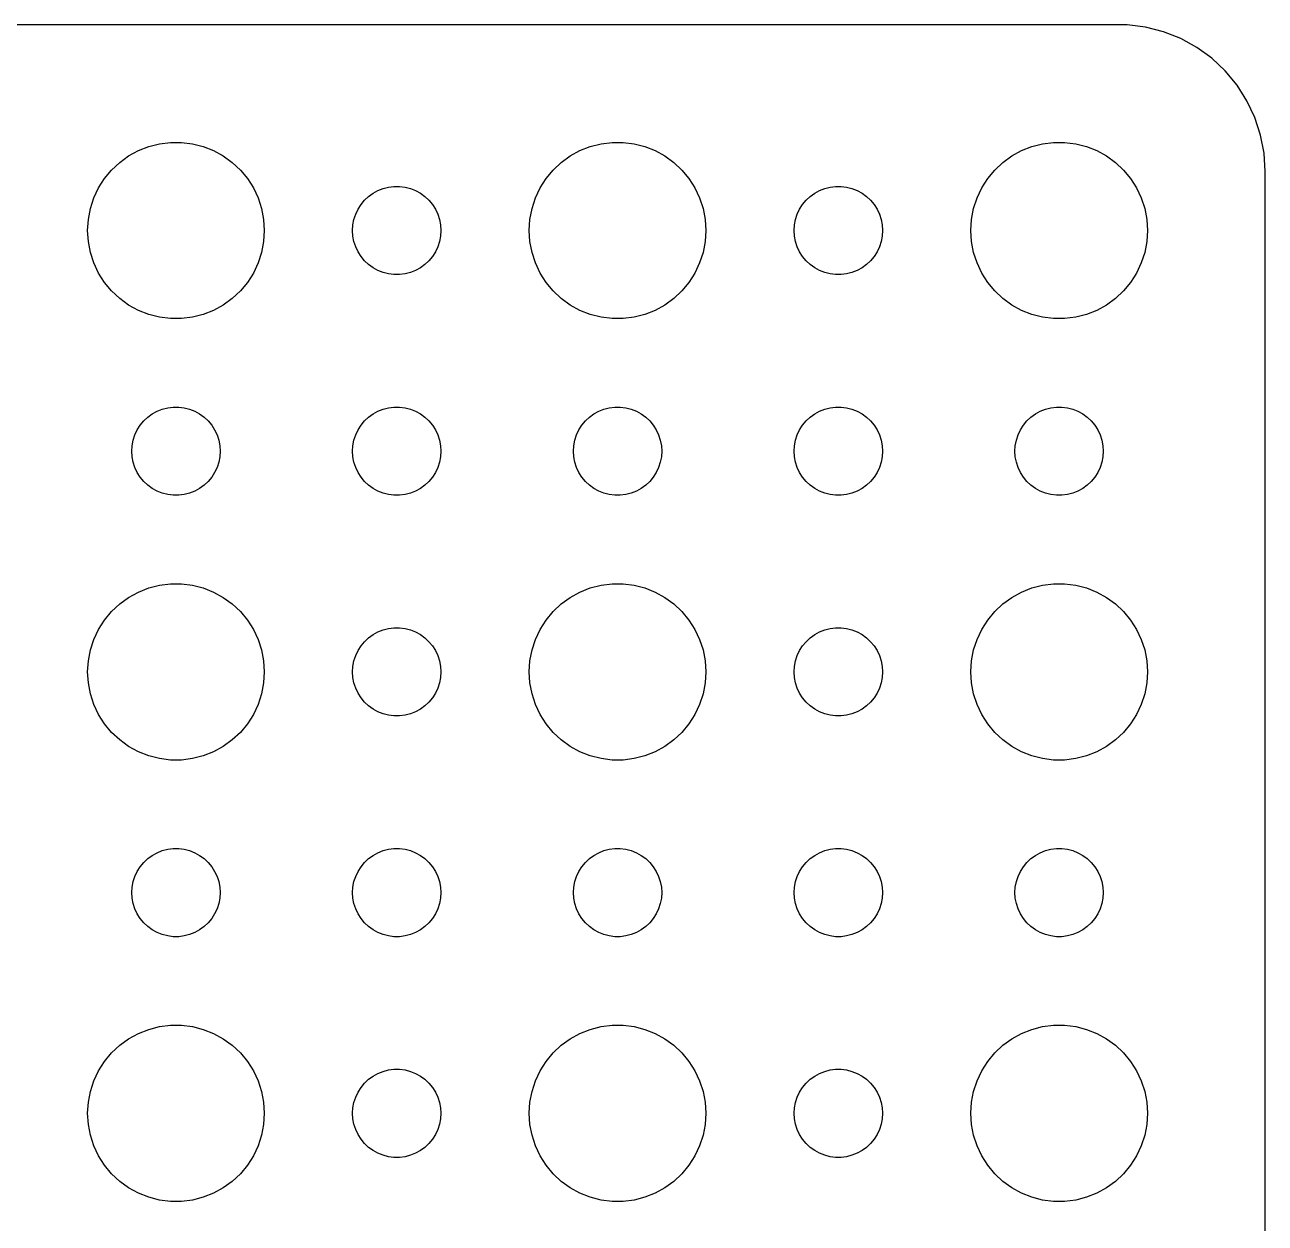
# Model space of a CAD drawing. Header units: metres. Extents: x -164 to 164, y -37 to 37.
# Drawn here: x 122.36 to 164.5, y -3.73 to 36.99 of the extents above; entities that cross this region are included whole.
import ezdxf

# ---------------------------------------------------------------- set-up
doc = ezdxf.new("R2010")
doc.units = ezdxf.units.M

msp = doc.modelspace()

# ---------------------------------------------------------------- linework, layer by layer
for p, q in [((159.814, 36.9901), (-159.814, 36.9901)), ((160.437, 36.9114), (159.814, 36.9901)), ((161.045, 36.7553), (160.437, 36.9114)), ((161.629, 36.5241), (161.045, 36.7553)), ((162.179, 36.2216), (161.629, 36.5241)), ((162.687, 35.8526), (162.179, 36.2216)), ((163.145, 35.4227), (162.687, 35.8526)), ((163.545, 34.9389), (163.145, 35.4227)), ((163.882, 34.4088), (163.545, 34.9389)), ((164.149, 33.8406), (163.882, 34.4088)), ((164.343, 33.2434), (164.149, 33.8406)), ((126.573, 32.8532), (126.938, 32.9469)), ((126.938, 32.9469), (127.312, 32.9941)), ((127.312, 32.9941), (127.688, 32.9941)), ((127.688, 32.9941), (128.062, 32.9469)), ((128.062, 32.9469), (128.427, 32.8532)), ((141.573, 32.8532), (141.938, 32.9469)), ((141.938, 32.9469), (142.312, 32.9941)), ((142.312, 32.9941), (142.688, 32.9941)), ((142.688, 32.9941), (143.062, 32.9469)), ((143.062, 32.9469), (143.427, 32.8532)), ((156.573, 32.8532), (156.938, 32.9469)), ((156.938, 32.9469), (157.312, 32.9941)), ((157.312, 32.9941), (157.688, 32.9941)), ((157.688, 32.9941), (158.062, 32.9469)), ((158.062, 32.9469), (158.427, 32.8532)), ((164.461, 32.6267), (164.343, 33.2434)), ((125.588, 32.3115), (125.893, 32.533)), ((125.893, 32.533), (126.223, 32.7145)), ((126.223, 32.7145), (126.573, 32.8532)), ((128.427, 32.8532), (128.777, 32.7145)), ((128.777, 32.7145), (129.107, 32.533)), ((129.107, 32.533), (129.412, 32.3115)), ((140.588, 32.3115), (140.893, 32.533)), ((140.893, 32.533), (141.223, 32.7145)), ((141.223, 32.7145), (141.573, 32.8532)), ((143.427, 32.8532), (143.777, 32.7145)), ((143.777, 32.7145), (144.107, 32.533)), ((144.107, 32.533), (144.412, 32.3115)), ((155.588, 32.3115), (155.893, 32.533)), ((155.893, 32.533), (156.223, 32.7145)), ((156.223, 32.7145), (156.573, 32.8532)), ((158.427, 32.8532), (158.777, 32.7145)), ((158.777, 32.7145), (159.107, 32.533)), ((159.107, 32.533), (159.412, 32.3115)), ((164.5, 32), (164.461, 32.6267)), ((125.073, 31.7634), (125.313, 32.0536)), ((125.313, 32.0536), (125.588, 32.3115)), ((129.412, 32.3115), (129.687, 32.0536)), ((129.687, 32.0536), (129.927, 31.7634)), ((140.073, 31.7634), (140.313, 32.0536)), ((140.313, 32.0536), (140.588, 32.3115)), ((144.412, 32.3115), (144.687, 32.0536)), ((144.687, 32.0536), (144.927, 31.7634)), ((155.073, 31.7634), (155.313, 32.0536)), ((155.313, 32.0536), (155.588, 32.3115)), ((159.412, 32.3115), (159.687, 32.0536)), ((159.687, 32.0536), (159.927, 31.7634)), ((124.871, 31.4453), (125.073, 31.7634)), ((129.927, 31.7634), (130.129, 31.4453)), ((139.871, 31.4453), (140.073, 31.7634)), ((144.927, 31.7634), (145.129, 31.4453)), ((154.871, 31.4453), (155.073, 31.7634)), ((159.927, 31.7634), (160.129, 31.4453)), ((164.5, -32), (164.5, 32)), ((124.711, 31.1044), (124.871, 31.4453)), ((130.129, 31.4453), (130.289, 31.1044)), ((134.044, 31.1558), (134.196, 31.2665)), ((134.196, 31.2665), (134.361, 31.3572)), ((134.361, 31.3572), (134.536, 31.4266)), ((134.536, 31.4266), (134.719, 31.4734)), ((134.719, 31.4734), (134.906, 31.497)), ((134.906, 31.497), (135.094, 31.497)), ((135.094, 31.497), (135.281, 31.4734)), ((135.281, 31.4734), (135.464, 31.4266)), ((135.464, 31.4266), (135.639, 31.3572)), ((135.639, 31.3572), (135.804, 31.2665)), ((135.804, 31.2665), (135.956, 31.1558)), ((139.711, 31.1044), (139.871, 31.4453)), ((145.129, 31.4453), (145.289, 31.1044)), ((149.044, 31.1558), (149.196, 31.2665)), ((149.196, 31.2665), (149.361, 31.3572)), ((149.361, 31.3572), (149.536, 31.4266)), ((149.536, 31.4266), (149.719, 31.4734)), ((149.719, 31.4734), (149.906, 31.497)), ((149.906, 31.497), (150.094, 31.497)), ((150.094, 31.497), (150.281, 31.4734)), ((150.281, 31.4734), (150.464, 31.4266)), ((150.464, 31.4266), (150.639, 31.3572)), ((150.639, 31.3572), (150.804, 31.2665)), ((150.804, 31.2665), (150.956, 31.1558)), ((154.711, 31.1044), (154.871, 31.4453)), ((160.129, 31.4453), (160.289, 31.1044)), ((124.594, 30.7461), (124.711, 31.1044)), ((130.289, 31.1044), (130.406, 30.7461)), ((133.686, 30.7226), (133.786, 30.8817)), ((133.786, 30.8817), (133.907, 31.0268)), ((133.907, 31.0268), (134.044, 31.1558)), ((135.956, 31.1558), (136.093, 31.0268)), ((136.093, 31.0268), (136.214, 30.8817)), ((136.214, 30.8817), (136.314, 30.7226)), ((139.594, 30.7461), (139.711, 31.1044)), ((145.289, 31.1044), (145.406, 30.7461)), ((148.686, 30.7226), (148.786, 30.8817)), ((148.786, 30.8817), (148.907, 31.0268)), ((148.907, 31.0268), (149.044, 31.1558)), ((150.956, 31.1558), (151.093, 31.0268)), ((151.093, 31.0268), (151.214, 30.8817)), ((151.214, 30.8817), (151.314, 30.7226)), ((154.594, 30.7461), (154.711, 31.1044)), ((160.289, 31.1044), (160.406, 30.7461)), ((124.5, 30), (124.524, 30.376)), ((124.524, 30.376), (124.594, 30.7461)), ((130.406, 30.7461), (130.476, 30.376)), ((130.476, 30.376), (130.5, 30)), ((133.512, 30.188), (133.547, 30.373)), ((133.547, 30.373), (133.605, 30.5522)), ((133.605, 30.5522), (133.686, 30.7226)), ((136.314, 30.7226), (136.395, 30.5522)), ((136.395, 30.5522), (136.453, 30.373)), ((136.453, 30.373), (136.488, 30.188)), ((139.5, 30), (139.524, 30.376)), ((139.524, 30.376), (139.594, 30.7461)), ((145.406, 30.7461), (145.476, 30.376)), ((145.476, 30.376), (145.5, 30)), ((148.512, 30.188), (148.547, 30.373)), ((148.547, 30.373), (148.605, 30.5522)), ((148.605, 30.5522), (148.686, 30.7226)), ((151.314, 30.7226), (151.395, 30.5522)), ((151.395, 30.5522), (151.453, 30.373)), ((151.453, 30.373), (151.488, 30.188)), ((154.5, 30), (154.524, 30.376)), ((154.524, 30.376), (154.594, 30.7461)), ((160.406, 30.7461), (160.476, 30.376)), ((160.476, 30.376), (160.5, 30)), ((124.524, 29.624), (124.5, 30)), ((130.5, 30), (130.476, 29.624)), ((133.5, 30), (133.512, 30.188)), ((133.512, 29.812), (133.5, 30)), ((136.488, 30.188), (136.5, 30)), ((136.5, 30), (136.488, 29.812)), ((139.524, 29.624), (139.5, 30)), ((145.5, 30), (145.476, 29.624)), ((148.5, 30), (148.512, 30.188)), ((148.512, 29.812), (148.5, 30)), ((151.488, 30.188), (151.5, 30)), ((151.5, 30), (151.488, 29.812)), ((154.524, 29.624), (154.5, 30)), ((160.5, 30), (160.476, 29.624)), ((124.594, 29.2539), (124.524, 29.624)), ((130.476, 29.624), (130.406, 29.2539)), ((133.547, 29.627), (133.512, 29.812)), ((133.605, 29.4478), (133.547, 29.627)), ((136.453, 29.627), (136.395, 29.4478)), ((136.488, 29.812), (136.453, 29.627)), ((139.594, 29.2539), (139.524, 29.624)), ((145.476, 29.624), (145.406, 29.2539)), ((148.547, 29.627), (148.512, 29.812)), ((148.605, 29.4478), (148.547, 29.627)), ((151.453, 29.627), (151.395, 29.4478)), ((151.488, 29.812), (151.453, 29.627)), ((154.594, 29.2539), (154.524, 29.624)), ((160.476, 29.624), (160.406, 29.2539)), ((124.711, 28.8956), (124.594, 29.2539)), ((130.406, 29.2539), (130.289, 28.8956)), ((133.686, 29.2774), (133.605, 29.4478)), ((133.786, 29.1183), (133.686, 29.2774)), ((133.907, 28.9732), (133.786, 29.1183)), ((136.214, 29.1183), (136.093, 28.9732)), ((136.314, 29.2774), (136.214, 29.1183)), ((136.395, 29.4478), (136.314, 29.2774)), ((139.711, 28.8956), (139.594, 29.2539)), ((145.406, 29.2539), (145.289, 28.8956)), ((148.686, 29.2774), (148.605, 29.4478)), ((148.786, 29.1183), (148.686, 29.2774)), ((148.907, 28.9732), (148.786, 29.1183)), ((151.214, 29.1183), (151.093, 28.9732)), ((151.314, 29.2774), (151.214, 29.1183)), ((151.395, 29.4478), (151.314, 29.2774)), ((154.711, 28.8956), (154.594, 29.2539)), ((160.406, 29.2539), (160.289, 28.8956)), ((124.871, 28.5547), (124.711, 28.8956)), ((130.289, 28.8956), (130.129, 28.5547)), ((134.044, 28.8442), (133.907, 28.9732)), ((134.196, 28.7335), (134.044, 28.8442)), ((134.361, 28.6427), (134.196, 28.7335)), ((135.804, 28.7335), (135.639, 28.6427)), ((135.956, 28.8442), (135.804, 28.7335)), ((136.093, 28.9732), (135.956, 28.8442)), ((139.871, 28.5547), (139.711, 28.8956)), ((145.289, 28.8956), (145.129, 28.5547)), ((149.044, 28.8442), (148.907, 28.9732)), ((149.196, 28.7335), (149.044, 28.8442)), ((149.361, 28.6427), (149.196, 28.7335)), ((150.804, 28.7335), (150.639, 28.6427)), ((150.956, 28.8442), (150.804, 28.7335)), ((151.093, 28.9732), (150.956, 28.8442)), ((154.871, 28.5547), (154.711, 28.8956)), ((160.289, 28.8956), (160.129, 28.5547)), ((125.073, 28.2366), (124.871, 28.5547)), ((125.313, 27.9464), (125.073, 28.2366)), ((129.927, 28.2366), (129.687, 27.9464)), ((130.129, 28.5547), (129.927, 28.2366)), ((134.536, 28.5734), (134.361, 28.6427)), ((134.719, 28.5266), (134.536, 28.5734)), ((134.906, 28.503), (134.719, 28.5266)), ((135.094, 28.503), (134.906, 28.503)), ((135.281, 28.5266), (135.094, 28.503)), ((135.464, 28.5734), (135.281, 28.5266)), ((135.639, 28.6427), (135.464, 28.5734)), ((140.073, 28.2366), (139.871, 28.5547)), ((140.313, 27.9464), (140.073, 28.2366)), ((144.927, 28.2366), (144.687, 27.9464)), ((145.129, 28.5547), (144.927, 28.2366)), ((149.536, 28.5734), (149.361, 28.6427)), ((149.719, 28.5266), (149.536, 28.5734)), ((149.906, 28.503), (149.719, 28.5266)), ((150.094, 28.503), (149.906, 28.503)), ((150.281, 28.5266), (150.094, 28.503)), ((150.464, 28.5734), (150.281, 28.5266)), ((150.639, 28.6427), (150.464, 28.5734)), ((155.073, 28.2366), (154.871, 28.5547)), ((155.313, 27.9464), (155.073, 28.2366)), ((159.927, 28.2366), (159.687, 27.9464)), ((160.129, 28.5547), (159.927, 28.2366)), ((125.588, 27.6884), (125.313, 27.9464)), ((129.687, 27.9464), (129.412, 27.6884)), ((140.588, 27.6884), (140.313, 27.9464)), ((144.687, 27.9464), (144.412, 27.6884)), ((155.588, 27.6884), (155.313, 27.9464)), ((159.687, 27.9464), (159.412, 27.6884)), ((125.893, 27.467), (125.588, 27.6884)), ((126.223, 27.2855), (125.893, 27.467)), ((129.107, 27.467), (128.777, 27.2855)), ((129.412, 27.6884), (129.107, 27.467)), ((140.893, 27.467), (140.588, 27.6884)), ((141.223, 27.2855), (140.893, 27.467)), ((144.107, 27.467), (143.777, 27.2855)), ((144.412, 27.6884), (144.107, 27.467)), ((155.893, 27.467), (155.588, 27.6884)), ((156.223, 27.2855), (155.893, 27.467)), ((159.107, 27.467), (158.777, 27.2855)), ((159.412, 27.6884), (159.107, 27.467)), ((126.573, 27.1468), (126.223, 27.2855)), ((126.938, 27.0531), (126.573, 27.1468)), ((127.312, 27.0059), (126.938, 27.0531)), ((127.688, 27.0059), (127.312, 27.0059)), ((128.062, 27.0531), (127.688, 27.0059)), ((128.427, 27.1468), (128.062, 27.0531)), ((128.777, 27.2855), (128.427, 27.1468)), ((141.573, 27.1468), (141.223, 27.2855)), ((141.938, 27.0531), (141.573, 27.1468)), ((142.312, 27.0059), (141.938, 27.0531)), ((142.688, 27.0059), (142.312, 27.0059)), ((143.062, 27.0531), (142.688, 27.0059)), ((143.427, 27.1468), (143.062, 27.0531)), ((143.777, 27.2855), (143.427, 27.1468)), ((156.573, 27.1468), (156.223, 27.2855)), ((156.938, 27.0531), (156.573, 27.1468)), ((157.312, 27.0059), (156.938, 27.0531)), ((157.688, 27.0059), (157.312, 27.0059)), ((158.062, 27.0531), (157.688, 27.0059)), ((158.427, 27.1468), (158.062, 27.0531)), ((158.777, 27.2855), (158.427, 27.1468)), ((126.407, 23.5268), (126.544, 23.6558)), ((126.544, 23.6558), (126.696, 23.7665)), ((126.696, 23.7665), (126.861, 23.8572)), ((126.861, 23.8572), (127.036, 23.9266)), ((127.036, 23.9266), (127.219, 23.9734)), ((127.219, 23.9734), (127.406, 23.997)), ((127.406, 23.997), (127.594, 23.997)), ((127.594, 23.997), (127.781, 23.9734)), ((127.781, 23.9734), (127.964, 23.9266)), ((127.964, 23.9266), (128.139, 23.8572)), ((128.139, 23.8572), (128.304, 23.7665)), ((128.304, 23.7665), (128.456, 23.6558)), ((128.456, 23.6558), (128.593, 23.5268)), ((133.907, 23.5268), (134.044, 23.6558)), ((134.044, 23.6558), (134.196, 23.7665)), ((134.196, 23.7665), (134.361, 23.8572)), ((134.361, 23.8572), (134.536, 23.9266)), ((134.536, 23.9266), (134.719, 23.9734)), ((134.719, 23.9734), (134.906, 23.997)), ((134.906, 23.997), (135.094, 23.997)), ((135.094, 23.997), (135.281, 23.9734)), ((135.281, 23.9734), (135.464, 23.9266)), ((135.464, 23.9266), (135.639, 23.8572)), ((135.639, 23.8572), (135.804, 23.7665)), ((135.804, 23.7665), (135.956, 23.6558)), ((135.956, 23.6558), (136.093, 23.5268)), ((141.407, 23.5268), (141.544, 23.6558)), ((141.544, 23.6558), (141.696, 23.7665)), ((141.696, 23.7665), (141.861, 23.8572)), ((141.861, 23.8572), (142.036, 23.9266)), ((142.036, 23.9266), (142.219, 23.9734)), ((142.219, 23.9734), (142.406, 23.997)), ((142.406, 23.997), (142.594, 23.997)), ((142.594, 23.997), (142.781, 23.9734)), ((142.781, 23.9734), (142.964, 23.9266)), ((142.964, 23.9266), (143.139, 23.8572)), ((143.139, 23.8572), (143.304, 23.7665)), ((143.304, 23.7665), (143.456, 23.6558)), ((143.456, 23.6558), (143.593, 23.5268)), ((148.907, 23.5268), (149.044, 23.6558)), ((149.044, 23.6558), (149.196, 23.7665)), ((149.196, 23.7665), (149.361, 23.8572)), ((149.361, 23.8572), (149.536, 23.9266)), ((149.536, 23.9266), (149.719, 23.9734)), ((149.719, 23.9734), (149.906, 23.997)), ((149.906, 23.997), (150.094, 23.997)), ((150.094, 23.997), (150.281, 23.9734)), ((150.281, 23.9734), (150.464, 23.9266)), ((150.464, 23.9266), (150.639, 23.8572)), ((150.639, 23.8572), (150.804, 23.7665)), ((150.804, 23.7665), (150.956, 23.6558)), ((150.956, 23.6558), (151.093, 23.5268)), ((156.407, 23.5268), (156.544, 23.6558)), ((156.544, 23.6558), (156.696, 23.7665)), ((156.696, 23.7665), (156.861, 23.8572)), ((156.861, 23.8572), (157.036, 23.9266)), ((157.036, 23.9266), (157.219, 23.9734)), ((157.219, 23.9734), (157.406, 23.997)), ((157.406, 23.997), (157.594, 23.997)), ((157.594, 23.997), (157.781, 23.9734)), ((157.781, 23.9734), (157.964, 23.9266)), ((157.964, 23.9266), (158.139, 23.8572)), ((158.139, 23.8572), (158.304, 23.7665)), ((158.304, 23.7665), (158.456, 23.6558)), ((158.456, 23.6558), (158.593, 23.5268)), ((126.105, 23.0522), (126.186, 23.2226)), ((126.186, 23.2226), (126.286, 23.3817)), ((126.286, 23.3817), (126.407, 23.5268)), ((128.593, 23.5268), (128.714, 23.3817)), ((128.714, 23.3817), (128.814, 23.2226)), ((128.814, 23.2226), (128.895, 23.0522)), ((133.605, 23.0522), (133.686, 23.2226)), ((133.686, 23.2226), (133.786, 23.3817)), ((133.786, 23.3817), (133.907, 23.5268)), ((136.093, 23.5268), (136.214, 23.3817)), ((136.214, 23.3817), (136.314, 23.2226)), ((136.314, 23.2226), (136.395, 23.0522)), ((141.105, 23.0522), (141.186, 23.2226)), ((141.186, 23.2226), (141.286, 23.3817)), ((141.286, 23.3817), (141.407, 23.5268)), ((143.593, 23.5268), (143.714, 23.3817)), ((143.714, 23.3817), (143.814, 23.2226)), ((143.814, 23.2226), (143.895, 23.0522)), ((148.605, 23.0522), (148.686, 23.2226)), ((148.686, 23.2226), (148.786, 23.3817)), ((148.786, 23.3817), (148.907, 23.5268)), ((151.093, 23.5268), (151.214, 23.3817)), ((151.214, 23.3817), (151.314, 23.2226)), ((151.314, 23.2226), (151.395, 23.0522)), ((156.105, 23.0522), (156.186, 23.2226)), ((156.186, 23.2226), (156.286, 23.3817)), ((156.286, 23.3817), (156.407, 23.5268)), ((158.593, 23.5268), (158.714, 23.3817)), ((158.714, 23.3817), (158.814, 23.2226)), ((158.814, 23.2226), (158.895, 23.0522)), ((126.012, 22.688), (126.047, 22.873)), ((126.047, 22.873), (126.105, 23.0522)), ((128.895, 23.0522), (128.953, 22.873)), ((128.953, 22.873), (128.988, 22.688)), ((133.512, 22.688), (133.547, 22.873)), ((133.547, 22.873), (133.605, 23.0522)), ((136.395, 23.0522), (136.453, 22.873)), ((136.453, 22.873), (136.488, 22.688)), ((141.012, 22.688), (141.047, 22.873)), ((141.047, 22.873), (141.105, 23.0522)), ((143.895, 23.0522), (143.953, 22.873)), ((143.953, 22.873), (143.988, 22.688)), ((148.512, 22.688), (148.547, 22.873)), ((148.547, 22.873), (148.605, 23.0522)), ((151.395, 23.0522), (151.453, 22.873)), ((151.453, 22.873), (151.488, 22.688)), ((156.012, 22.688), (156.047, 22.873)), ((156.047, 22.873), (156.105, 23.0522)), ((158.895, 23.0522), (158.953, 22.873)), ((158.953, 22.873), (158.988, 22.688)), ((126, 22.5), (126.012, 22.688)), ((126.012, 22.312), (126, 22.5)), ((128.988, 22.688), (129, 22.5)), ((129, 22.5), (128.988, 22.312)), ((133.5, 22.5), (133.512, 22.688)), ((133.512, 22.312), (133.5, 22.5)), ((136.488, 22.688), (136.5, 22.5)), ((136.5, 22.5), (136.488, 22.312)), ((141, 22.5), (141.012, 22.688)), ((141.012, 22.312), (141, 22.5)), ((143.988, 22.688), (144, 22.5)), ((144, 22.5), (143.988, 22.312)), ((148.5, 22.5), (148.512, 22.688)), ((148.512, 22.312), (148.5, 22.5)), ((151.488, 22.688), (151.5, 22.5)), ((151.5, 22.5), (151.488, 22.312)), ((156, 22.5), (156.012, 22.688)), ((156.012, 22.312), (156, 22.5)), ((158.988, 22.688), (159, 22.5)), ((159, 22.5), (158.988, 22.312)), ((126.047, 22.127), (126.012, 22.312)), ((126.105, 21.9478), (126.047, 22.127)), ((126.186, 21.7774), (126.105, 21.9478)), ((128.895, 21.9478), (128.814, 21.7774)), ((128.953, 22.127), (128.895, 21.9478)), ((128.988, 22.312), (128.953, 22.127)), ((133.547, 22.127), (133.512, 22.312)), ((133.605, 21.9478), (133.547, 22.127)), ((133.686, 21.7774), (133.605, 21.9478)), ((136.395, 21.9478), (136.314, 21.7774)), ((136.453, 22.127), (136.395, 21.9478)), ((136.488, 22.312), (136.453, 22.127)), ((141.047, 22.127), (141.012, 22.312)), ((141.105, 21.9478), (141.047, 22.127)), ((141.186, 21.7774), (141.105, 21.9478)), ((143.895, 21.9478), (143.814, 21.7774)), ((143.953, 22.127), (143.895, 21.9478)), ((143.988, 22.312), (143.953, 22.127)), ((148.547, 22.127), (148.512, 22.312)), ((148.605, 21.9478), (148.547, 22.127)), ((148.686, 21.7774), (148.605, 21.9478)), ((151.395, 21.9478), (151.314, 21.7774)), ((151.453, 22.127), (151.395, 21.9478)), ((151.488, 22.312), (151.453, 22.127)), ((156.047, 22.127), (156.012, 22.312)), ((156.105, 21.9478), (156.047, 22.127)), ((156.186, 21.7774), (156.105, 21.9478)), ((158.895, 21.9478), (158.814, 21.7774)), ((158.953, 22.127), (158.895, 21.9478)), ((158.988, 22.312), (158.953, 22.127)), ((126.286, 21.6183), (126.186, 21.7774)), ((126.407, 21.4732), (126.286, 21.6183)), ((128.714, 21.6183), (128.593, 21.4732)), ((128.814, 21.7774), (128.714, 21.6183)), ((133.786, 21.6183), (133.686, 21.7774)), ((133.907, 21.4732), (133.786, 21.6183)), ((136.214, 21.6183), (136.093, 21.4732)), ((136.314, 21.7774), (136.214, 21.6183)), ((141.286, 21.6183), (141.186, 21.7774)), ((141.407, 21.4732), (141.286, 21.6183)), ((143.714, 21.6183), (143.593, 21.4732)), ((143.814, 21.7774), (143.714, 21.6183)), ((148.786, 21.6183), (148.686, 21.7774)), ((148.907, 21.4732), (148.786, 21.6183)), ((151.214, 21.6183), (151.093, 21.4732)), ((151.314, 21.7774), (151.214, 21.6183)), ((156.286, 21.6183), (156.186, 21.7774)), ((156.407, 21.4732), (156.286, 21.6183)), ((158.714, 21.6183), (158.593, 21.4732)), ((158.814, 21.7774), (158.714, 21.6183)), ((126.544, 21.3442), (126.407, 21.4732)), ((126.696, 21.2335), (126.544, 21.3442)), ((126.861, 21.1427), (126.696, 21.2335)), ((127.036, 21.0734), (126.861, 21.1427)), ((127.219, 21.0266), (127.036, 21.0734)), ((127.964, 21.0734), (127.781, 21.0266)), ((128.139, 21.1427), (127.964, 21.0734)), ((128.304, 21.2335), (128.139, 21.1427)), ((128.456, 21.3442), (128.304, 21.2335)), ((128.593, 21.4732), (128.456, 21.3442)), ((134.044, 21.3442), (133.907, 21.4732)), ((134.196, 21.2335), (134.044, 21.3442)), ((134.361, 21.1427), (134.196, 21.2335)), ((134.536, 21.0734), (134.361, 21.1427)), ((134.719, 21.0266), (134.536, 21.0734)), ((135.464, 21.0734), (135.281, 21.0266)), ((135.639, 21.1427), (135.464, 21.0734)), ((135.804, 21.2335), (135.639, 21.1427)), ((135.956, 21.3442), (135.804, 21.2335)), ((136.093, 21.4732), (135.956, 21.3442)), ((141.544, 21.3442), (141.407, 21.4732)), ((141.696, 21.2335), (141.544, 21.3442)), ((141.861, 21.1427), (141.696, 21.2335)), ((142.036, 21.0734), (141.861, 21.1427)), ((142.219, 21.0266), (142.036, 21.0734)), ((142.964, 21.0734), (142.781, 21.0266)), ((143.139, 21.1427), (142.964, 21.0734)), ((143.304, 21.2335), (143.139, 21.1427)), ((143.456, 21.3442), (143.304, 21.2335)), ((143.593, 21.4732), (143.456, 21.3442)), ((149.044, 21.3442), (148.907, 21.4732)), ((149.196, 21.2335), (149.044, 21.3442)), ((149.361, 21.1427), (149.196, 21.2335)), ((149.536, 21.0734), (149.361, 21.1427)), ((149.719, 21.0266), (149.536, 21.0734)), ((150.464, 21.0734), (150.281, 21.0266)), ((150.639, 21.1427), (150.464, 21.0734)), ((150.804, 21.2335), (150.639, 21.1427)), ((150.956, 21.3442), (150.804, 21.2335)), ((151.093, 21.4732), (150.956, 21.3442)), ((156.544, 21.3442), (156.407, 21.4732)), ((156.696, 21.2335), (156.544, 21.3442)), ((156.861, 21.1427), (156.696, 21.2335)), ((157.036, 21.0734), (156.861, 21.1427)), ((157.219, 21.0266), (157.036, 21.0734)), ((157.964, 21.0734), (157.781, 21.0266)), ((158.139, 21.1427), (157.964, 21.0734)), ((158.304, 21.2335), (158.139, 21.1427)), ((158.456, 21.3442), (158.304, 21.2335)), ((158.593, 21.4732), (158.456, 21.3442)), ((127.406, 21.003), (127.219, 21.0266)), ((127.594, 21.003), (127.406, 21.003)), ((127.781, 21.0266), (127.594, 21.003)), ((134.906, 21.003), (134.719, 21.0266)), ((135.094, 21.003), (134.906, 21.003)), ((135.281, 21.0266), (135.094, 21.003)), ((142.406, 21.003), (142.219, 21.0266)), ((142.594, 21.003), (142.406, 21.003)), ((142.781, 21.0266), (142.594, 21.003)), ((149.906, 21.003), (149.719, 21.0266)), ((150.094, 21.003), (149.906, 21.003)), ((150.281, 21.0266), (150.094, 21.003)), ((157.406, 21.003), (157.219, 21.0266)), ((157.594, 21.003), (157.406, 21.003)), ((157.781, 21.0266), (157.594, 21.003)), ((125.893, 17.533), (126.223, 17.7145)), ((126.223, 17.7145), (126.573, 17.8532)), ((126.573, 17.8532), (126.938, 17.9469)), ((126.938, 17.9469), (127.312, 17.9941)), ((127.312, 17.9941), (127.688, 17.9941)), ((127.688, 17.9941), (128.062, 17.9469)), ((128.062, 17.9469), (128.427, 17.8532)), ((128.427, 17.8532), (128.777, 17.7145)), ((128.777, 17.7145), (129.107, 17.533)), ((140.893, 17.533), (141.223, 17.7145)), ((141.223, 17.7145), (141.573, 17.8532)), ((141.573, 17.8532), (141.938, 17.9469)), ((141.938, 17.9469), (142.312, 17.9941)), ((142.312, 17.9941), (142.688, 17.9941)), ((142.688, 17.9941), (143.062, 17.9469)), ((143.062, 17.9469), (143.427, 17.8532)), ((143.427, 17.8532), (143.777, 17.7145)), ((143.777, 17.7145), (144.107, 17.533)), ((155.893, 17.533), (156.223, 17.7145)), ((156.223, 17.7145), (156.573, 17.8532)), ((156.573, 17.8532), (156.938, 17.9469)), ((156.938, 17.9469), (157.312, 17.9941)), ((157.312, 17.9941), (157.688, 17.9941)), ((157.688, 17.9941), (158.062, 17.9469)), ((158.062, 17.9469), (158.427, 17.8532)), ((158.427, 17.8532), (158.777, 17.7145)), ((158.777, 17.7145), (159.107, 17.533)), ((125.313, 17.0536), (125.588, 17.3115)), ((125.588, 17.3115), (125.893, 17.533)), ((129.107, 17.533), (129.412, 17.3115)), ((129.412, 17.3115), (129.687, 17.0536)), ((140.313, 17.0536), (140.588, 17.3115)), ((140.588, 17.3115), (140.893, 17.533)), ((144.107, 17.533), (144.412, 17.3115)), ((144.412, 17.3115), (144.687, 17.0536)), ((155.313, 17.0536), (155.588, 17.3115)), ((155.588, 17.3115), (155.893, 17.533)), ((159.107, 17.533), (159.412, 17.3115)), ((159.412, 17.3115), (159.687, 17.0536)), ((125.073, 16.7634), (125.313, 17.0536)), ((129.687, 17.0536), (129.927, 16.7634)), ((140.073, 16.7634), (140.313, 17.0536)), ((144.687, 17.0536), (144.927, 16.7634)), ((155.073, 16.7634), (155.313, 17.0536)), ((159.687, 17.0536), (159.927, 16.7634)), ((124.711, 16.1044), (124.871, 16.4453)), ((124.871, 16.4453), (125.073, 16.7634)), ((129.927, 16.7634), (130.129, 16.4453)), ((130.129, 16.4453), (130.289, 16.1044)), ((134.536, 16.4266), (134.719, 16.4734)), ((134.719, 16.4734), (134.906, 16.497)), ((134.906, 16.497), (135.094, 16.497)), ((135.094, 16.497), (135.281, 16.4734)), ((135.281, 16.4734), (135.464, 16.4266)), ((139.711, 16.1044), (139.871, 16.4453)), ((139.871, 16.4453), (140.073, 16.7634)), ((144.927, 16.7634), (145.129, 16.4453)), ((145.129, 16.4453), (145.289, 16.1044)), ((149.536, 16.4266), (149.719, 16.4734)), ((149.719, 16.4734), (149.906, 16.497)), ((149.906, 16.497), (150.094, 16.497)), ((150.094, 16.497), (150.281, 16.4734)), ((150.281, 16.4734), (150.464, 16.4266)), ((154.711, 16.1044), (154.871, 16.4453)), ((154.871, 16.4453), (155.073, 16.7634)), ((159.927, 16.7634), (160.129, 16.4453)), ((160.129, 16.4453), (160.289, 16.1044)), ((124.594, 15.7461), (124.711, 16.1044)), ((130.289, 16.1044), (130.406, 15.7461)), ((133.786, 15.8817), (133.907, 16.0268)), ((133.907, 16.0268), (134.044, 16.1558)), ((134.044, 16.1558), (134.196, 16.2665)), ((134.196, 16.2665), (134.361, 16.3572)), ((134.361, 16.3572), (134.536, 16.4266)), ((135.464, 16.4266), (135.639, 16.3572)), ((135.639, 16.3572), (135.804, 16.2665)), ((135.804, 16.2665), (135.956, 16.1558)), ((135.956, 16.1558), (136.093, 16.0268)), ((136.093, 16.0268), (136.214, 15.8817)), ((139.594, 15.7461), (139.711, 16.1044)), ((145.289, 16.1044), (145.406, 15.7461)), ((148.786, 15.8817), (148.907, 16.0268)), ((148.907, 16.0268), (149.044, 16.1558)), ((149.044, 16.1558), (149.196, 16.2665)), ((149.196, 16.2665), (149.361, 16.3572)), ((149.361, 16.3572), (149.536, 16.4266)), ((150.464, 16.4266), (150.639, 16.3572)), ((150.639, 16.3572), (150.804, 16.2665)), ((150.804, 16.2665), (150.956, 16.1558)), ((150.956, 16.1558), (151.093, 16.0268)), ((151.093, 16.0268), (151.214, 15.8817)), ((154.594, 15.7461), (154.711, 16.1044)), ((160.289, 16.1044), (160.406, 15.7461)), ((124.524, 15.376), (124.594, 15.7461)), ((130.406, 15.7461), (130.476, 15.376)), ((133.605, 15.5522), (133.686, 15.7226)), ((133.686, 15.7226), (133.786, 15.8817)), ((136.214, 15.8817), (136.314, 15.7226)), ((136.314, 15.7226), (136.395, 15.5522)), ((139.524, 15.376), (139.594, 15.7461)), ((145.406, 15.7461), (145.476, 15.376)), ((148.605, 15.5522), (148.686, 15.7226)), ((148.686, 15.7226), (148.786, 15.8817)), ((151.214, 15.8817), (151.314, 15.7226)), ((151.314, 15.7226), (151.395, 15.5522)), ((154.524, 15.376), (154.594, 15.7461)), ((160.406, 15.7461), (160.476, 15.376)), ((124.5, 15), (124.524, 15.376)), ((130.476, 15.376), (130.5, 15)), ((133.5, 15), (133.512, 15.188)), ((133.512, 15.188), (133.547, 15.373)), ((133.547, 15.373), (133.605, 15.5522)), ((136.395, 15.5522), (136.453, 15.373)), ((136.453, 15.373), (136.488, 15.188)), ((136.488, 15.188), (136.5, 15)), ((139.5, 15), (139.524, 15.376)), ((145.476, 15.376), (145.5, 15)), ((148.5, 15), (148.512, 15.188)), ((148.512, 15.188), (148.547, 15.373)), ((148.547, 15.373), (148.605, 15.5522)), ((151.395, 15.5522), (151.453, 15.373)), ((151.453, 15.373), (151.488, 15.188)), ((151.488, 15.188), (151.5, 15)), ((154.5, 15), (154.524, 15.376)), ((160.476, 15.376), (160.5, 15)), ((124.524, 14.624), (124.5, 15)), ((130.5, 15), (130.476, 14.624)), ((133.512, 14.812), (133.5, 15)), ((133.547, 14.627), (133.512, 14.812)), ((136.488, 14.812), (136.453, 14.627)), ((136.5, 15), (136.488, 14.812)), ((139.524, 14.624), (139.5, 15)), ((145.5, 15), (145.476, 14.624)), ((148.512, 14.812), (148.5, 15)), ((148.547, 14.627), (148.512, 14.812)), ((151.488, 14.812), (151.453, 14.627)), ((151.5, 15), (151.488, 14.812)), ((154.524, 14.624), (154.5, 15)), ((160.5, 15), (160.476, 14.624)), ((124.594, 14.2539), (124.524, 14.624)), ((130.476, 14.624), (130.406, 14.2539)), ((133.605, 14.4478), (133.547, 14.627)), ((133.686, 14.2774), (133.605, 14.4478)), ((136.395, 14.4478), (136.314, 14.2774)), ((136.453, 14.627), (136.395, 14.4478)), ((139.594, 14.2539), (139.524, 14.624)), ((145.476, 14.624), (145.406, 14.2539)), ((148.605, 14.4478), (148.547, 14.627)), ((148.686, 14.2774), (148.605, 14.4478)), ((151.395, 14.4478), (151.314, 14.2774)), ((151.453, 14.627), (151.395, 14.4478)), ((154.594, 14.2539), (154.524, 14.624)), ((160.476, 14.624), (160.406, 14.2539)), ((124.711, 13.8956), (124.594, 14.2539)), ((130.406, 14.2539), (130.289, 13.8956)), ((133.786, 14.1183), (133.686, 14.2774)), ((133.907, 13.9732), (133.786, 14.1183)), ((134.044, 13.8442), (133.907, 13.9732)), ((136.093, 13.9732), (135.956, 13.8442)), ((136.214, 14.1183), (136.093, 13.9732)), ((136.314, 14.2774), (136.214, 14.1183)), ((139.711, 13.8956), (139.594, 14.2539)), ((145.406, 14.2539), (145.289, 13.8956)), ((148.786, 14.1183), (148.686, 14.2774)), ((148.907, 13.9732), (148.786, 14.1183)), ((149.044, 13.8442), (148.907, 13.9732)), ((151.093, 13.9732), (150.956, 13.8442)), ((151.214, 14.1183), (151.093, 13.9732)), ((151.314, 14.2774), (151.214, 14.1183)), ((154.711, 13.8956), (154.594, 14.2539)), ((160.406, 14.2539), (160.289, 13.8956)), ((124.871, 13.5547), (124.711, 13.8956)), ((125.073, 13.2366), (124.871, 13.5547)), ((130.129, 13.5547), (129.927, 13.2366)), ((130.289, 13.8956), (130.129, 13.5547)), ((134.196, 13.7335), (134.044, 13.8442)), ((134.361, 13.6427), (134.196, 13.7335)), ((134.536, 13.5734), (134.361, 13.6427)), ((134.719, 13.5266), (134.536, 13.5734)), ((134.906, 13.5029), (134.719, 13.5266)), ((135.094, 13.5029), (134.906, 13.5029)), ((135.281, 13.5266), (135.094, 13.5029)), ((135.464, 13.5734), (135.281, 13.5266)), ((135.639, 13.6427), (135.464, 13.5734)), ((135.804, 13.7335), (135.639, 13.6427)), ((135.956, 13.8442), (135.804, 13.7335)), ((139.871, 13.5547), (139.711, 13.8956)), ((140.073, 13.2366), (139.871, 13.5547)), ((145.129, 13.5547), (144.927, 13.2366)), ((145.289, 13.8956), (145.129, 13.5547)), ((149.196, 13.7335), (149.044, 13.8442)), ((149.361, 13.6427), (149.196, 13.7335)), ((149.536, 13.5734), (149.361, 13.6427)), ((149.719, 13.5266), (149.536, 13.5734)), ((149.906, 13.5029), (149.719, 13.5266)), ((150.094, 13.5029), (149.906, 13.5029)), ((150.281, 13.5266), (150.094, 13.5029)), ((150.464, 13.5734), (150.281, 13.5266)), ((150.639, 13.6427), (150.464, 13.5734)), ((150.804, 13.7335), (150.639, 13.6427)), ((150.956, 13.8442), (150.804, 13.7335)), ((154.871, 13.5547), (154.711, 13.8956)), ((155.073, 13.2366), (154.871, 13.5547)), ((160.129, 13.5547), (159.927, 13.2366)), ((160.289, 13.8956), (160.129, 13.5547)), ((125.313, 12.9464), (125.073, 13.2366)), ((129.927, 13.2366), (129.687, 12.9464)), ((140.313, 12.9464), (140.073, 13.2366)), ((144.927, 13.2366), (144.687, 12.9464)), ((155.313, 12.9464), (155.073, 13.2366)), ((159.927, 13.2366), (159.687, 12.9464)), ((125.588, 12.6884), (125.313, 12.9464)), ((125.893, 12.467), (125.588, 12.6884)), ((129.412, 12.6884), (129.107, 12.467)), ((129.687, 12.9464), (129.412, 12.6884)), ((140.588, 12.6884), (140.313, 12.9464)), ((140.893, 12.467), (140.588, 12.6884)), ((144.412, 12.6884), (144.107, 12.467)), ((144.687, 12.9464), (144.412, 12.6884)), ((155.588, 12.6884), (155.313, 12.9464)), ((155.893, 12.467), (155.588, 12.6884)), ((159.412, 12.6884), (159.107, 12.467)), ((159.687, 12.9464), (159.412, 12.6884)), ((126.223, 12.2855), (125.893, 12.467)), ((126.573, 12.1468), (126.223, 12.2855)), ((128.777, 12.2855), (128.427, 12.1468)), ((129.107, 12.467), (128.777, 12.2855)), ((141.223, 12.2855), (140.893, 12.467)), ((141.573, 12.1468), (141.223, 12.2855)), ((143.777, 12.2855), (143.427, 12.1468)), ((144.107, 12.467), (143.777, 12.2855)), ((156.223, 12.2855), (155.893, 12.467)), ((156.573, 12.1468), (156.223, 12.2855)), ((158.777, 12.2855), (158.427, 12.1468)), ((159.107, 12.467), (158.777, 12.2855)), ((126.938, 12.0531), (126.573, 12.1468)), ((127.312, 12.0059), (126.938, 12.0531)), ((127.688, 12.0059), (127.312, 12.0059)), ((128.062, 12.0531), (127.688, 12.0059)), ((128.427, 12.1468), (128.062, 12.0531)), ((141.938, 12.0531), (141.573, 12.1468)), ((142.312, 12.0059), (141.938, 12.0531)), ((142.688, 12.0059), (142.312, 12.0059)), ((143.062, 12.0531), (142.688, 12.0059)), ((143.427, 12.1468), (143.062, 12.0531)), ((156.938, 12.0531), (156.573, 12.1468)), ((157.312, 12.0059), (156.938, 12.0531)), ((157.688, 12.0059), (157.312, 12.0059)), ((158.062, 12.0531), (157.688, 12.0059)), ((158.427, 12.1468), (158.062, 12.0531)), ((126.696, 8.76648), (126.861, 8.85724)), ((126.861, 8.85724), (127.036, 8.92657)), ((127.036, 8.92657), (127.219, 8.97342)), ((127.219, 8.97342), (127.406, 8.99704)), ((127.406, 8.99704), (127.594, 8.99704)), ((127.594, 8.99704), (127.781, 8.97342)), ((127.781, 8.97342), (127.964, 8.92657)), ((127.964, 8.92657), (128.139, 8.85724)), ((128.139, 8.85724), (128.304, 8.76648)), ((134.196, 8.76648), (134.361, 8.85724)), ((134.361, 8.85724), (134.536, 8.92657)), ((134.536, 8.92657), (134.719, 8.97342)), ((134.719, 8.97342), (134.906, 8.99704)), ((134.906, 8.99704), (135.094, 8.99704)), ((135.094, 8.99704), (135.281, 8.97342)), ((135.281, 8.97342), (135.464, 8.92657)), ((135.464, 8.92657), (135.639, 8.85724)), ((135.639, 8.85724), (135.804, 8.76648)), ((141.696, 8.76648), (141.861, 8.85724)), ((141.861, 8.85724), (142.036, 8.92657)), ((142.036, 8.92657), (142.219, 8.97342)), ((142.219, 8.97342), (142.406, 8.99704)), ((142.406, 8.99704), (142.594, 8.99704)), ((142.594, 8.99704), (142.781, 8.97342)), ((142.781, 8.97342), (142.964, 8.92657)), ((142.964, 8.92657), (143.139, 8.85724)), ((143.139, 8.85724), (143.304, 8.76648)), ((149.196, 8.76648), (149.361, 8.85724)), ((149.361, 8.85724), (149.536, 8.92657)), ((149.536, 8.92657), (149.719, 8.97342)), ((149.719, 8.97342), (149.906, 8.99704)), ((149.906, 8.99704), (150.094, 8.99704)), ((150.094, 8.99704), (150.281, 8.97342)), ((150.281, 8.97342), (150.464, 8.92657)), ((150.464, 8.92657), (150.639, 8.85724)), ((150.639, 8.85724), (150.804, 8.76648)), ((156.696, 8.76648), (156.861, 8.85724)), ((156.861, 8.85724), (157.036, 8.92657)), ((157.036, 8.92657), (157.219, 8.97342)), ((157.219, 8.97342), (157.406, 8.99704)), ((157.406, 8.99704), (157.594, 8.99704)), ((157.594, 8.99704), (157.781, 8.97342)), ((157.781, 8.97342), (157.964, 8.92657)), ((157.964, 8.92657), (158.139, 8.85724)), ((158.139, 8.85724), (158.304, 8.76648)), ((126.286, 8.38167), (126.407, 8.52681)), ((126.407, 8.52681), (126.544, 8.65576)), ((126.544, 8.65576), (126.696, 8.76648)), ((128.304, 8.76648), (128.456, 8.65576)), ((128.456, 8.65576), (128.593, 8.52681)), ((128.593, 8.52681), (128.714, 8.38167)), ((133.786, 8.38167), (133.907, 8.52681)), ((133.907, 8.52681), (134.044, 8.65576)), ((134.044, 8.65576), (134.196, 8.76648)), ((135.804, 8.76648), (135.956, 8.65576)), ((135.956, 8.65576), (136.093, 8.52681)), ((136.093, 8.52681), (136.214, 8.38167)), ((141.286, 8.38167), (141.407, 8.52681)), ((141.407, 8.52681), (141.544, 8.65576)), ((141.544, 8.65576), (141.696, 8.76648)), ((143.304, 8.76648), (143.456, 8.65576)), ((143.456, 8.65576), (143.593, 8.52681)), ((143.593, 8.52681), (143.714, 8.38167)), ((148.786, 8.38167), (148.907, 8.52681)), ((148.907, 8.52681), (149.044, 8.65576)), ((149.044, 8.65576), (149.196, 8.76648)), ((150.804, 8.76648), (150.956, 8.65576)), ((150.956, 8.65576), (151.093, 8.52681)), ((151.093, 8.52681), (151.214, 8.38167)), ((156.286, 8.38167), (156.407, 8.52681)), ((156.407, 8.52681), (156.544, 8.65576)), ((156.544, 8.65576), (156.696, 8.76648)), ((158.304, 8.76648), (158.456, 8.65576)), ((158.456, 8.65576), (158.593, 8.52681)), ((158.593, 8.52681), (158.714, 8.38167)), ((126.047, 7.87303), (126.105, 8.05219)), ((126.105, 8.05219), (126.186, 8.22263)), ((126.186, 8.22263), (126.286, 8.38167)), ((128.714, 8.38167), (128.814, 8.22263)), ((128.814, 8.22263), (128.895, 8.05219)), ((128.895, 8.05219), (128.953, 7.87303)), ((133.547, 7.87303), (133.605, 8.05219)), ((133.605, 8.05219), (133.686, 8.22263)), ((133.686, 8.22263), (133.786, 8.38167)), ((136.214, 8.38167), (136.314, 8.22263)), ((136.314, 8.22263), (136.395, 8.05219)), ((136.395, 8.05219), (136.453, 7.87303)), ((141.047, 7.87303), (141.105, 8.05219)), ((141.105, 8.05219), (141.186, 8.22263)), ((141.186, 8.22263), (141.286, 8.38167)), ((143.714, 8.38167), (143.814, 8.22263)), ((143.814, 8.22263), (143.895, 8.05219)), ((143.895, 8.05219), (143.953, 7.87303)), ((148.547, 7.87303), (148.605, 8.05219)), ((148.605, 8.05219), (148.686, 8.22263)), ((148.686, 8.22263), (148.786, 8.38167)), ((151.214, 8.38167), (151.314, 8.22263)), ((151.314, 8.22263), (151.395, 8.05219)), ((151.395, 8.05219), (151.453, 7.87303)), ((156.047, 7.87303), (156.105, 8.05219)), ((156.105, 8.05219), (156.186, 8.22263)), ((156.186, 8.22263), (156.286, 8.38167)), ((158.714, 8.38167), (158.814, 8.22263)), ((158.814, 8.22263), (158.895, 8.05219)), ((158.895, 8.05219), (158.953, 7.87303)), ((126, 7.5), (126.012, 7.68799)), ((126.012, 7.68799), (126.047, 7.87303)), ((128.953, 7.87303), (128.988, 7.68799)), ((128.988, 7.68799), (129, 7.5)), ((133.5, 7.5), (133.512, 7.68799)), ((133.512, 7.68799), (133.547, 7.87303)), ((136.453, 7.87303), (136.488, 7.68799)), ((136.488, 7.68799), (136.5, 7.5)), ((141, 7.5), (141.012, 7.68799)), ((141.012, 7.68799), (141.047, 7.87303)), ((143.953, 7.87303), (143.988, 7.68799)), ((143.988, 7.68799), (144, 7.5)), ((148.5, 7.5), (148.512, 7.68799)), ((148.512, 7.68799), (148.547, 7.87303)), ((151.453, 7.87303), (151.488, 7.68799)), ((151.488, 7.68799), (151.5, 7.5)), ((156, 7.5), (156.012, 7.68799)), ((156.012, 7.68799), (156.047, 7.87303)), ((158.953, 7.87303), (158.988, 7.68799)), ((158.988, 7.68799), (159, 7.5)), ((126.012, 7.312), (126, 7.5)), ((126.047, 7.12695), (126.012, 7.312)), ((128.988, 7.312), (128.953, 7.12695)), ((129, 7.5), (128.988, 7.312)), ((133.512, 7.312), (133.5, 7.5)), ((133.547, 7.12695), (133.512, 7.312)), ((136.488, 7.312), (136.453, 7.12695)), ((136.5, 7.5), (136.488, 7.312)), ((141.012, 7.312), (141, 7.5)), ((141.047, 7.12695), (141.012, 7.312)), ((143.988, 7.312), (143.953, 7.12695)), ((144, 7.5), (143.988, 7.312)), ((148.512, 7.312), (148.5, 7.5)), ((148.547, 7.12695), (148.512, 7.312)), ((151.488, 7.312), (151.453, 7.12695)), ((151.5, 7.5), (151.488, 7.312)), ((156.012, 7.312), (156, 7.5)), ((156.047, 7.12695), (156.012, 7.312)), ((158.988, 7.312), (158.953, 7.12695)), ((159, 7.5), (158.988, 7.312)), ((126.105, 6.9478), (126.047, 7.12695)), ((126.186, 6.77736), (126.105, 6.9478)), ((126.286, 6.61832), (126.186, 6.77736)), ((128.814, 6.77736), (128.714, 6.61832)), ((128.895, 6.9478), (128.814, 6.77736)), ((128.953, 7.12695), (128.895, 6.9478)), ((133.605, 6.9478), (133.547, 7.12695)), ((133.686, 6.77736), (133.605, 6.9478)), ((133.786, 6.61832), (133.686, 6.77736)), ((136.314, 6.77736), (136.214, 6.61832)), ((136.395, 6.9478), (136.314, 6.77736)), ((136.453, 7.12695), (136.395, 6.9478)), ((141.105, 6.9478), (141.047, 7.12695)), ((141.186, 6.77736), (141.105, 6.9478)), ((141.286, 6.61832), (141.186, 6.77736)), ((143.814, 6.77736), (143.714, 6.61832)), ((143.895, 6.9478), (143.814, 6.77736)), ((143.953, 7.12695), (143.895, 6.9478)), ((148.605, 6.9478), (148.547, 7.12695)), ((148.686, 6.77736), (148.605, 6.9478)), ((148.786, 6.61832), (148.686, 6.77736)), ((151.314, 6.77736), (151.214, 6.61832)), ((151.395, 6.9478), (151.314, 6.77736)), ((151.453, 7.12695), (151.395, 6.9478)), ((156.105, 6.9478), (156.047, 7.12695)), ((156.186, 6.77736), (156.105, 6.9478)), ((156.286, 6.61832), (156.186, 6.77736)), ((158.814, 6.77736), (158.714, 6.61832)), ((158.895, 6.9478), (158.814, 6.77736)), ((158.953, 7.12695), (158.895, 6.9478)), ((126.407, 6.47318), (126.286, 6.61832)), ((126.544, 6.34422), (126.407, 6.47318)), ((126.696, 6.23351), (126.544, 6.34422)), ((128.456, 6.34422), (128.304, 6.23351)), ((128.593, 6.47318), (128.456, 6.34422)), ((128.714, 6.61832), (128.593, 6.47318)), ((133.907, 6.47318), (133.786, 6.61832)), ((134.044, 6.34422), (133.907, 6.47318)), ((134.196, 6.23351), (134.044, 6.34422)), ((135.956, 6.34422), (135.804, 6.23351)), ((136.093, 6.47318), (135.956, 6.34422)), ((136.214, 6.61832), (136.093, 6.47318)), ((141.407, 6.47318), (141.286, 6.61832)), ((141.544, 6.34422), (141.407, 6.47318)), ((141.696, 6.23351), (141.544, 6.34422)), ((143.456, 6.34422), (143.304, 6.23351)), ((143.593, 6.47318), (143.456, 6.34422)), ((143.714, 6.61832), (143.593, 6.47318)), ((148.907, 6.47318), (148.786, 6.61832)), ((149.044, 6.34422), (148.907, 6.47318)), ((149.196, 6.23351), (149.044, 6.34422)), ((150.956, 6.34422), (150.804, 6.23351)), ((151.093, 6.47318), (150.956, 6.34422)), ((151.214, 6.61832), (151.093, 6.47318)), ((156.407, 6.47318), (156.286, 6.61832)), ((156.544, 6.34422), (156.407, 6.47318)), ((156.696, 6.23351), (156.544, 6.34422)), ((158.456, 6.34422), (158.304, 6.23351)), ((158.593, 6.47318), (158.456, 6.34422)), ((158.714, 6.61832), (158.593, 6.47318)), ((126.861, 6.14275), (126.696, 6.23351)), ((127.036, 6.07341), (126.861, 6.14275)), ((127.219, 6.02657), (127.036, 6.07341)), ((127.406, 6.00294), (127.219, 6.02657)), ((127.594, 6.00294), (127.406, 6.00294)), ((127.781, 6.02657), (127.594, 6.00294)), ((127.964, 6.07341), (127.781, 6.02657)), ((128.139, 6.14275), (127.964, 6.07341)), ((128.304, 6.23351), (128.139, 6.14275)), ((134.361, 6.14275), (134.196, 6.23351)), ((134.536, 6.07341), (134.361, 6.14275)), ((134.719, 6.02657), (134.536, 6.07341)), ((134.906, 6.00294), (134.719, 6.02657)), ((135.094, 6.00294), (134.906, 6.00294)), ((135.281, 6.02657), (135.094, 6.00294)), ((135.464, 6.07341), (135.281, 6.02657)), ((135.639, 6.14275), (135.464, 6.07341)), ((135.804, 6.23351), (135.639, 6.14275)), ((141.861, 6.14275), (141.696, 6.23351)), ((142.036, 6.07341), (141.861, 6.14275)), ((142.219, 6.02657), (142.036, 6.07341)), ((142.406, 6.00294), (142.219, 6.02657)), ((142.594, 6.00294), (142.406, 6.00294)), ((142.781, 6.02657), (142.594, 6.00294)), ((142.964, 6.07341), (142.781, 6.02657)), ((143.139, 6.14275), (142.964, 6.07341)), ((143.304, 6.23351), (143.139, 6.14275)), ((149.361, 6.14275), (149.196, 6.23351)), ((149.536, 6.07341), (149.361, 6.14275)), ((149.719, 6.02657), (149.536, 6.07341)), ((149.906, 6.00294), (149.719, 6.02657)), ((150.094, 6.00294), (149.906, 6.00294)), ((150.281, 6.02657), (150.094, 6.00294)), ((150.464, 6.07341), (150.281, 6.02657)), ((150.639, 6.14275), (150.464, 6.07341)), ((150.804, 6.23351), (150.639, 6.14275)), ((156.861, 6.14275), (156.696, 6.23351)), ((157.036, 6.07341), (156.861, 6.14275)), ((157.219, 6.02657), (157.036, 6.07341)), ((157.406, 6.00294), (157.219, 6.02657)), ((157.594, 6.00294), (157.406, 6.00294)), ((157.781, 6.02657), (157.594, 6.00294)), ((157.964, 6.07341), (157.781, 6.02657)), ((158.139, 6.14275), (157.964, 6.07341)), ((158.304, 6.23351), (158.139, 6.14275)), ((126.938, 2.94685), (127.312, 2.99408)), ((127.312, 2.99408), (127.688, 2.99408)), ((127.688, 2.99408), (128.062, 2.94685)), ((141.938, 2.94685), (142.312, 2.99408)), ((142.312, 2.99408), (142.688, 2.99408)), ((142.688, 2.99408), (143.062, 2.94685)), ((156.938, 2.94685), (157.312, 2.99408)), ((157.312, 2.99408), (157.688, 2.99408)), ((157.688, 2.99408), (158.062, 2.94685)), ((125.588, 2.31154), (125.893, 2.53297)), ((125.893, 2.53297), (126.223, 2.71448)), ((126.223, 2.71448), (126.573, 2.85316)), ((126.573, 2.85316), (126.938, 2.94685)), ((128.062, 2.94685), (128.427, 2.85316)), ((128.427, 2.85316), (128.777, 2.71448)), ((128.777, 2.71448), (129.107, 2.53297)), ((129.107, 2.53297), (129.412, 2.31154)), ((140.588, 2.31154), (140.893, 2.53297)), ((140.893, 2.53297), (141.223, 2.71448)), ((141.223, 2.71448), (141.573, 2.85316)), ((141.573, 2.85316), (141.938, 2.94685)), ((143.062, 2.94685), (143.427, 2.85316)), ((143.427, 2.85316), (143.777, 2.71448)), ((143.777, 2.71448), (144.107, 2.53297)), ((144.107, 2.53297), (144.412, 2.31154)), ((155.588, 2.31154), (155.893, 2.53297)), ((155.893, 2.53297), (156.223, 2.71448)), ((156.223, 2.71448), (156.573, 2.85316)), ((156.573, 2.85316), (156.938, 2.94685)), ((158.062, 2.94685), (158.427, 2.85316)), ((158.427, 2.85316), (158.777, 2.71448)), ((158.777, 2.71448), (159.107, 2.53297)), ((159.107, 2.53297), (159.412, 2.31154)), ((125.313, 2.05363), (125.588, 2.31154)), ((129.412, 2.31154), (129.687, 2.05363)), ((140.313, 2.05363), (140.588, 2.31154)), ((144.412, 2.31154), (144.687, 2.05363)), ((155.313, 2.05363), (155.588, 2.31154)), ((159.412, 2.31154), (159.687, 2.05363)), ((124.871, 1.44525), (125.073, 1.76335)), ((125.073, 1.76335), (125.313, 2.05363)), ((129.687, 2.05363), (129.927, 1.76335)), ((129.927, 1.76335), (130.129, 1.44525)), ((139.871, 1.44525), (140.073, 1.76335)), ((140.073, 1.76335), (140.313, 2.05363)), ((144.687, 2.05363), (144.927, 1.76335)), ((144.927, 1.76335), (145.129, 1.44525)), ((154.871, 1.44525), (155.073, 1.76335)), ((155.073, 1.76335), (155.313, 2.05363)), ((159.687, 2.05363), (159.927, 1.76335)), ((159.927, 1.76335), (160.129, 1.44525)), ((124.711, 1.10437), (124.871, 1.44525)), ((130.129, 1.44525), (130.289, 1.10437)), ((134.044, 1.15576), (134.196, 1.26648)), ((134.196, 1.26648), (134.361, 1.35724)), ((134.361, 1.35724), (134.536, 1.42657)), ((134.536, 1.42657), (134.719, 1.47342)), ((134.719, 1.47342), (134.906, 1.49704)), ((134.906, 1.49704), (135.094, 1.49704)), ((135.094, 1.49704), (135.281, 1.47342)), ((135.281, 1.47342), (135.464, 1.42657)), ((135.464, 1.42657), (135.639, 1.35724)), ((135.639, 1.35724), (135.804, 1.26648)), ((135.804, 1.26648), (135.956, 1.15576)), ((139.711, 1.10437), (139.871, 1.44525)), ((145.129, 1.44525), (145.289, 1.10437)), ((149.044, 1.15576), (149.196, 1.26648)), ((149.196, 1.26648), (149.361, 1.35724)), ((149.361, 1.35724), (149.536, 1.42657)), ((149.536, 1.42657), (149.719, 1.47342)), ((149.719, 1.47342), (149.906, 1.49704)), ((149.906, 1.49704), (150.094, 1.49704)), ((150.094, 1.49704), (150.281, 1.47342)), ((150.281, 1.47342), (150.464, 1.42657)), ((150.464, 1.42657), (150.639, 1.35724)), ((150.639, 1.35724), (150.804, 1.26648)), ((150.804, 1.26648), (150.956, 1.15576)), ((154.711, 1.10437), (154.871, 1.44525)), ((160.129, 1.44525), (160.289, 1.10437)), ((124.594, 0.746063), (124.711, 1.10437)), ((130.289, 1.10437), (130.406, 0.746063)), ((133.686, 0.722626), (133.786, 0.881668)), ((133.786, 0.881668), (133.907, 1.02681)), ((133.907, 1.02681), (134.044, 1.15576)), ((135.956, 1.15576), (136.093, 1.02681)), ((136.093, 1.02681), (136.214, 0.881668)), ((136.214, 0.881668), (136.314, 0.722626)), ((139.594, 0.746063), (139.711, 1.10437)), ((145.289, 1.10437), (145.406, 0.746063)), ((148.686, 0.722626), (148.786, 0.881668)), ((148.786, 0.881668), (148.907, 1.02681)), ((148.907, 1.02681), (149.044, 1.15576)), ((150.956, 1.15576), (151.093, 1.02681)), ((151.093, 1.02681), (151.214, 0.881668)), ((151.214, 0.881668), (151.314, 0.722626)), ((154.594, 0.746063), (154.711, 1.10437)), ((160.289, 1.10437), (160.406, 0.746063)), ((124.524, 0.375992), (124.594, 0.746063)), ((130.406, 0.746063), (130.476, 0.375992)), ((133.547, 0.373032), (133.605, 0.552185)), ((133.605, 0.552185), (133.686, 0.722626)), ((136.314, 0.722626), (136.395, 0.552185)), ((136.395, 0.552185), (136.453, 0.373032)), ((139.524, 0.375992), (139.594, 0.746063)), ((145.406, 0.746063), (145.476, 0.375992)), ((148.547, 0.373032), (148.605, 0.552185)), ((148.605, 0.552185), (148.686, 0.722626)), ((151.314, 0.722626), (151.395, 0.552185)), ((151.395, 0.552185), (151.453, 0.373032)), ((154.524, 0.375992), (154.594, 0.746063)), ((160.406, 0.746063), (160.476, 0.375992)), ((124.5, 0), (124.524, 0.375992)), ((124.524, -0.375992), (124.5, 0)), ((130.476, 0.375992), (130.5, 0)), ((130.5, 0), (130.476, -0.375992)), ((133.5, 0), (133.512, 0.187988)), ((133.512, -0.187988), (133.5, 0)), ((133.512, 0.187988), (133.547, 0.373032)), ((136.453, 0.373032), (136.488, 0.187988)), ((136.488, 0.187988), (136.5, 0)), ((136.5, 0), (136.488, -0.187988)), ((139.5, 0), (139.524, 0.375992)), ((139.524, -0.375992), (139.5, 0)), ((145.476, 0.375992), (145.5, 0)), ((145.5, 0), (145.476, -0.375992)), ((148.5, 0), (148.512, 0.187988)), ((148.512, -0.187988), (148.5, 0)), ((148.512, 0.187988), (148.547, 0.373032)), ((151.453, 0.373032), (151.488, 0.187988)), ((151.488, 0.187988), (151.5, 0)), ((151.5, 0), (151.488, -0.187988)), ((154.5, 0), (154.524, 0.375992)), ((154.524, -0.375992), (154.5, 0)), ((160.476, 0.375992), (160.5, 0)), ((160.5, 0), (160.476, -0.375992)), ((124.594, -0.746063), (124.524, -0.375992)), ((130.476, -0.375992), (130.406, -0.746063)), ((133.547, -0.373032), (133.512, -0.187988)), ((133.605, -0.552185), (133.547, -0.373032)), ((136.453, -0.373032), (136.395, -0.552185)), ((136.488, -0.187988), (136.453, -0.373032)), ((139.594, -0.746063), (139.524, -0.375992)), ((145.476, -0.375992), (145.406, -0.746063)), ((148.547, -0.373032), (148.512, -0.187988)), ((148.605, -0.552185), (148.547, -0.373032)), ((151.453, -0.373032), (151.395, -0.552185)), ((151.488, -0.187988), (151.453, -0.373032)), ((154.594, -0.746063), (154.524, -0.375992)), ((160.476, -0.375992), (160.406, -0.746063)), ((124.711, -1.10437), (124.594, -0.746063)), ((130.406, -0.746063), (130.289, -1.10437)), ((133.686, -0.722626), (133.605, -0.552185)), ((133.786, -0.881668), (133.686, -0.722626)), ((136.314, -0.722626), (136.214, -0.881668)), ((136.395, -0.552185), (136.314, -0.722626)), ((139.711, -1.10437), (139.594, -0.746063)), ((145.406, -0.746063), (145.289, -1.10437)), ((148.686, -0.722626), (148.605, -0.552185)), ((148.786, -0.881668), (148.686, -0.722626)), ((151.314, -0.722626), (151.214, -0.881668)), ((151.395, -0.552185), (151.314, -0.722626)), ((154.711, -1.10437), (154.594, -0.746063)), ((160.406, -0.746063), (160.289, -1.10437)), ((124.871, -1.44525), (124.711, -1.10437)), ((130.289, -1.10437), (130.129, -1.44525)), ((133.907, -1.02681), (133.786, -0.881668)), ((134.044, -1.15576), (133.907, -1.02681)), ((134.196, -1.26648), (134.044, -1.15576)), ((135.956, -1.15576), (135.804, -1.26648)), ((136.093, -1.02681), (135.956, -1.15576)), ((136.214, -0.881668), (136.093, -1.02681)), ((139.871, -1.44525), (139.711, -1.10437)), ((145.289, -1.10437), (145.129, -1.44525)), ((148.907, -1.02681), (148.786, -0.881668)), ((149.044, -1.15576), (148.907, -1.02681)), ((149.196, -1.26648), (149.044, -1.15576)), ((150.956, -1.15576), (150.804, -1.26648)), ((151.093, -1.02681), (150.956, -1.15576)), ((151.214, -0.881668), (151.093, -1.02681)), ((154.871, -1.44525), (154.711, -1.10437)), ((160.289, -1.10437), (160.129, -1.44525)), ((125.073, -1.76335), (124.871, -1.44525)), ((130.129, -1.44525), (129.927, -1.76335)), ((134.361, -1.35724), (134.196, -1.26648)), ((134.536, -1.42657), (134.361, -1.35724)), ((134.719, -1.47342), (134.536, -1.42657)), ((134.906, -1.49704), (134.719, -1.47342)), ((135.094, -1.49704), (134.906, -1.49704)), ((135.281, -1.47342), (135.094, -1.49704)), ((135.464, -1.42657), (135.281, -1.47342)), ((135.639, -1.35724), (135.464, -1.42657)), ((135.804, -1.26648), (135.639, -1.35724)), ((140.073, -1.76335), (139.871, -1.44525)), ((145.129, -1.44525), (144.927, -1.76335)), ((149.361, -1.35724), (149.196, -1.26648)), ((149.536, -1.42657), (149.361, -1.35724)), ((149.719, -1.47342), (149.536, -1.42657)), ((149.906, -1.49704), (149.719, -1.47342)), ((150.094, -1.49704), (149.906, -1.49704)), ((150.281, -1.47342), (150.094, -1.49704)), ((150.464, -1.42657), (150.281, -1.47342)), ((150.639, -1.35724), (150.464, -1.42657)), ((150.804, -1.26648), (150.639, -1.35724)), ((155.073, -1.76335), (154.871, -1.44525)), ((160.129, -1.44525), (159.927, -1.76335)), ((125.313, -2.05363), (125.073, -1.76335)), ((125.588, -2.31154), (125.313, -2.05363)), ((129.687, -2.05363), (129.412, -2.31154)), ((129.927, -1.76335), (129.687, -2.05363)), ((140.313, -2.05363), (140.073, -1.76335)), ((140.588, -2.31154), (140.313, -2.05363)), ((144.687, -2.05363), (144.412, -2.31154)), ((144.927, -1.76335), (144.687, -2.05363)), ((155.313, -2.05363), (155.073, -1.76335)), ((155.588, -2.31154), (155.313, -2.05363)), ((159.687, -2.05363), (159.412, -2.31154)), ((159.927, -1.76335), (159.687, -2.05363)), ((125.893, -2.53297), (125.588, -2.31154)), ((129.412, -2.31154), (129.107, -2.53297)), ((140.893, -2.53297), (140.588, -2.31154)), ((144.412, -2.31154), (144.107, -2.53297)), ((155.893, -2.53297), (155.588, -2.31154)), ((159.412, -2.31154), (159.107, -2.53297)), ((126.223, -2.71448), (125.893, -2.53297)), ((126.573, -2.85316), (126.223, -2.71448)), ((126.938, -2.94685), (126.573, -2.85316)), ((127.312, -2.99408), (126.938, -2.94685)), ((128.062, -2.94685), (127.688, -2.99408)), ((128.427, -2.85316), (128.062, -2.94685)), ((128.777, -2.71448), (128.427, -2.85316)), ((129.107, -2.53297), (128.777, -2.71448)), ((141.223, -2.71448), (140.893, -2.53297)), ((141.573, -2.85316), (141.223, -2.71448)), ((141.938, -2.94685), (141.573, -2.85316)), ((142.312, -2.99408), (141.938, -2.94685)), ((143.062, -2.94685), (142.688, -2.99408)), ((143.427, -2.85316), (143.062, -2.94685)), ((143.777, -2.71448), (143.427, -2.85316)), ((144.107, -2.53297), (143.777, -2.71448)), ((156.223, -2.71448), (155.893, -2.53297)), ((156.573, -2.85316), (156.223, -2.71448)), ((156.938, -2.94685), (156.573, -2.85316)), ((157.312, -2.99408), (156.938, -2.94685)), ((158.062, -2.94685), (157.688, -2.99408)), ((158.427, -2.85316), (158.062, -2.94685)), ((158.777, -2.71448), (158.427, -2.85316)), ((159.107, -2.53297), (158.777, -2.71448)), ((127.688, -2.99408), (127.312, -2.99408)), ((142.688, -2.99408), (142.312, -2.99408)), ((157.688, -2.99408), (157.312, -2.99408))]:
    msp.add_line(p, q)

doc.saveas('drawing.dxf')
